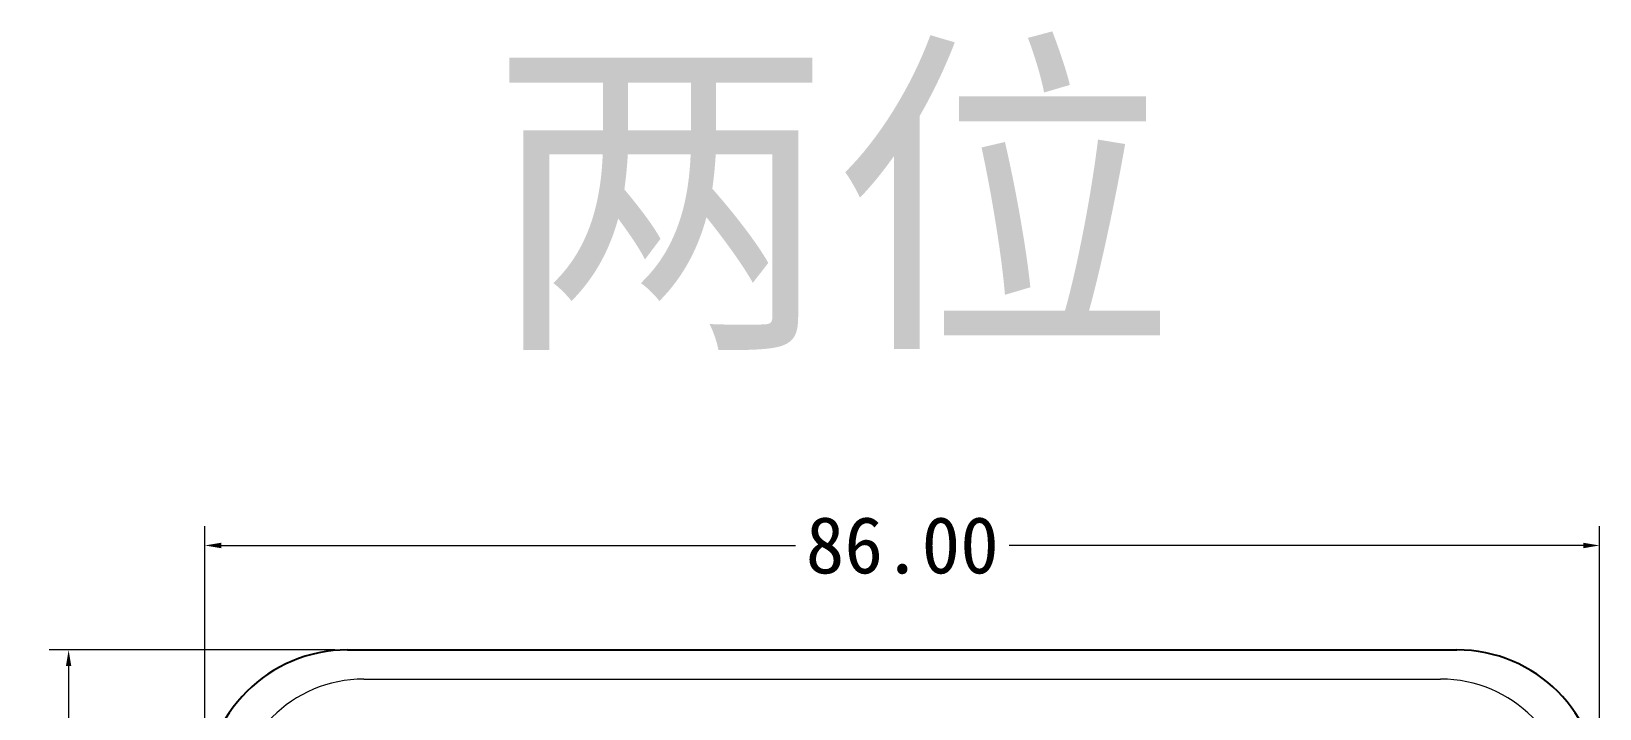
# Model space of a CAD drawing. Header units: millimetres. Extents: x -1114 to 3105, y -1284 to 1790.
# Drawn here: x 1352.1 to 1448.8, y 579.5 to 621.2 of the extents above; entities that cross this region are included whole.
import ezdxf

# ---------------------------------------------------------------- set-up
doc = ezdxf.new("R2010")
doc.units = ezdxf.units.MM
doc.layers.add('core', color=7, linetype='Continuous', lineweight=20)
doc.styles.add('mould', font='', dxfattribs={"height": 3.5})
doc.styles.add('product', font='', dxfattribs={"height": 2})
doc.styles.get('mould').set_extended_font_data('SimSun')
doc.styles.get('product').set_extended_font_data('SimSun')
doc.dimstyles.new('mould', dxfattribs={"dimtxt": 2, "dimasz": 1, "dimexe": 1.2, "dimexo": 0.8, "dimgap": 0.6, "dimtad": 0, "dimzin": 1, "dimdsep": 46, "dimtxsty": 'mould', "dimcen": 0, "dimclrd": 6, "dimclre": 3, "dimclrt": 1, "dimazin": 0, "dimtp": 0.05, "dimtm": 0.05, "dimtfac": 1, "dimtofl": 0, "dimtmove": 0, "dimatfit": 3, "dimfxl": 1, "dimlwd": 0, "dimlwe": 0, "dimarcsym": 0})

# ---------------------------------------------------------------- blocks, each defined once
blk = doc.blocks.new('*D123')
at = {"color": 3, "lineweight": 0}
for p, q in [((1370.835, 583.098), (1353.228, 583.098)), ((1370.835, 497.098), (1353.228, 497.098))]:
    blk.add_line(p, q, dxfattribs=at)
at = {"color": 6, "lineweight": 0}
for p, q in [((1354.428, 582.098), (1354.428, 546.687)), ((1354.428, 498.098), (1354.428, 533.51))]:
    blk.add_line(p, q, dxfattribs=at)
at = {"color": 6}
for points in [[(1354.261, 582.098), (1354.594, 582.098), (1354.428, 583.098)], [(1354.261, 498.098), (1354.594, 498.098), (1354.428, 497.098)]]:
    blk.add_solid(points, dxfattribs=at)
at = {"layer": 'Defpoints', "color": 0}
for p in [(1371.635, 583.098), (1354.428, 497.098), (1371.635, 497.098)]:
    blk.add_point(p, dxfattribs=at)
at = {"color": 1, "insert": (1354.428, 540.098), "char_height": 3.5, "attachment_point": 5, "rotation": 90, "style": 'mould'}
blk.add_mtext('86.00', dxfattribs=at)
blk = doc.blocks.new('*D124')
at = {"color": 3, "lineweight": 0}
for p, q in [((1362.835, 575.698), (1362.835, 590.733)), ((1448.835, 575.698), (1448.835, 590.733))]:
    blk.add_line(p, q, dxfattribs=at)
at = {"color": 6, "lineweight": 0}
for p, q in [((1363.835, 589.533), (1399.246, 589.533)), ((1447.835, 589.533), (1412.424, 589.533))]:
    blk.add_line(p, q, dxfattribs=at)
at = {"color": 6}
for points in [[(1363.835, 589.7), (1363.835, 589.366), (1362.835, 589.533)], [(1447.835, 589.7), (1447.835, 589.366), (1448.835, 589.533)]]:
    blk.add_solid(points, dxfattribs=at)
at = {"layer": 'Defpoints', "color": 0}
for p in [(1448.835, 589.533), (1362.835, 574.898), (1448.835, 574.898)]:
    blk.add_point(p, dxfattribs=at)
at = {"color": 1, "insert": (1405.835, 589.533), "char_height": 3.5, "attachment_point": 5, "style": 'mould'}
blk.add_mtext('86.00', dxfattribs=at)

msp = doc.modelspace()

# ---------------------------------------------------------------- linework, layer by layer
at = {"color": 2}
msp.add_line((1371.635, 583.098), (1440.035, 583.098), dxfattribs=at)
for centre, start, end in [((1371.635, 574.298), 90, 180), ((1440.035, 574.298), 0, 90)]:
    msp.add_arc(centre, 8.8, start, end, dxfattribs=at)
at = {"layer": 'core', "color": 155, "linetype": 'Continuous', "lineweight": 9}
msp.add_line((1372.638, 581.295), (1439.032, 581.295), dxfattribs=at)
for centre, start, end in [((1372.638, 573.295), 90, 180), ((1439.032, 573.295), 0, 90)]:
    msp.add_arc(centre, 8, start, end, dxfattribs=at)

# ---------------------------------------------------------------- texts
at = {"color": 1, "style": 'product'}
msp.add_text('两位', height=15.5264, dxfattribs=at).set_placement((1380.333, 603.29))

# ---------------------------------------------------------------- dimensions: what is measured, and where the dimension line sits
at = {"color": 1}
for p1, p2, distance, picture, middle in [((1362.835, 574.898), (1448.835, 574.898), 14.635, '*D124', (1405.835, 589.533)), ((1371.635, 583.098), (1371.635, 497.098), -17.207, '*D123', (1354.428, 540.098))]:
    dim = msp.add_aligned_dim(p1=p1, p2=p2, distance=distance, dimstyle='mould', dxfattribs=at)
    dim.commit()
    dim.dimension.update_dxf_attribs({"geometry": picture, "text_midpoint": middle})

doc.saveas('drawing.dxf')
